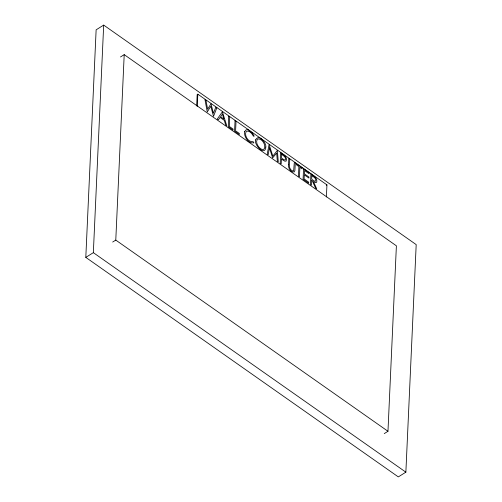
<?xml version="1.0" encoding="UTF-8"?>
<svg xmlns="http://www.w3.org/2000/svg" width="502" height="502" viewBox="0 0 502 502"><rect width="100%" height="100%" fill="white"/><g stroke="black" fill="none" stroke-linecap="round" stroke-linejoin="round"><path stroke-width="0.75" d="M85.804 257.388L96.133 29.831L103.682 25.1L416.196 244.612L405.867 472.169L398.318 476.9L85.804 257.388L93.347 252.657L103.682 25.1M112.686 242.039L115.78 240.094L124.207 54.636L396.392 245.823L387.971 431.281L384.256 433.609M196.658 105.903L197.173 94.577L197.819 94.175L326.946 184.874L326.394 196.947M197.273 106.248L197.819 94.175M120.486 56.971L124.207 54.636M326.3 185.276L326.946 184.874M115.78 240.094L387.971 431.281M93.347 252.657L405.867 472.169M288.524 164.769C287.991 167.919 290.702 172.782 294.241 171.96L294.9 170.561L295.308 163.012L294.329 162.328L293.664 170.598A2.968 1.6 57.9 0 1 292.61 170.937C287.841 169.149 289.805 162.811 289.792 159.14L288.813 158.45L288.524 164.769M228.736 116.257L228.259 126.724L233.022 130.068L233.066 129.058L229.288 126.404L229.721 116.941L228.736 116.257M235.049 120.687L234.572 131.16L239.335 134.505L239.379 133.488L235.601 130.84L236.034 121.377L235.049 120.687M280.681 152.74L280.21 163.213L281.189 163.903L281.409 159.034L284.615 161.104L286.09 161.198C288.292 157.54 283.291 154.428 280.681 152.74M281.616 154.453L281.459 158.005L283.994 159.761L285.362 159.918C286.586 157.44 283.279 155.595 281.616 154.453M296.751 164.028L296.701 165.051L298.891 166.589L298.464 176.033L299.462 176.735L299.895 167.292L302.085 168.829L302.129 167.806L296.751 164.028M303.547 168.804L303.076 179.277L308.661 183.199L308.705 182.17L304.099 178.938L304.287 174.821L308.893 178.059L308.937 177.03L304.337 173.799L304.482 170.517L309.125 173.78L309.176 172.751L303.547 168.804M310.92 173.981L310.449 184.454L311.428 185.144L311.648 180.281L312.206 180.67L315.513 188.012L316.724 188.865L313.417 181.523L315.369 182.54A3.357 1.813 57.9 0 0 316.806 181.818C317.597 178.022 313.518 175.788 310.92 173.981M311.855 175.694L311.698 179.252L314.239 181.009L315.614 181.159C316.831 178.668 313.518 176.836 311.855 175.694M255.656 139.851C253.692 145.078 265.502 157.019 265.884 146.597C266.029 142.38 258.474 133.576 255.656 139.851M244.599 131.599C243.771 136.732 248.358 143.792 253.893 142.85L253.146 141.677C248.427 142.518 243.985 135.728 246.143 131.562L246.846 131.116C249.921 130.777 252.18 133.758 253.397 136.23L254.2 136.142L252.456 133.243L248.91 130.25A7.21 3.89 57.9 0 0 246.143 129.83L244.599 131.599M264.912 147.061L264.723 148.159L263.569 149.414A6.005 3.244 57.9 0 1 260.532 148.611C257.909 146.584 255.449 142.612 257.25 139.368L257.946 138.903C262.013 138.646 264.799 143.415 264.912 147.061M269.461 147.877L268.156 154.748L267.208 154.083L269.091 144.595L272.85 156.103L277.349 150.399L278.284 161.864L277.324 161.186L276.696 153.016L272.636 157.892L269.461 147.877M216.808 107.874L213.513 116.364L210.777 106.267L207.263 111.977L204.96 99.553L205.964 100.256L207.627 109.21L210.984 103.788L213.425 113.283L215.81 107.171L216.808 107.874M222.399 111.802L217.284 119.018L218.383 119.783L220.064 117.412L224.294 120.386L225.68 124.916L226.741 125.657L222.399 111.802M222.417 114.111L220.56 116.715L223.917 119.074L222.417 114.111"/></g></svg>
